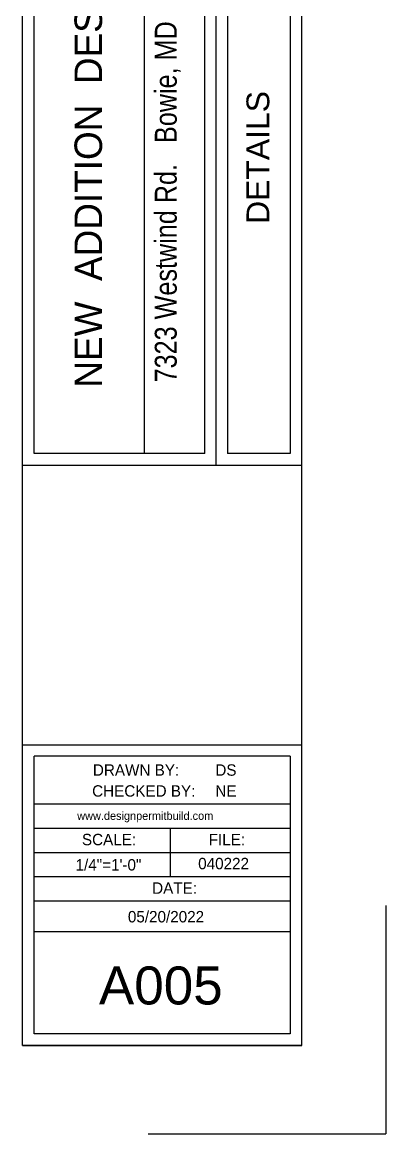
# Model space of a CAD drawing. Header units: inches. Extents: x -1842 to 12195, y -2228 to 2193.
# Drawn here: x 10912 to 11113, y 320 to 931 of the extents above; entities that cross this region are included whole.
import ezdxf

# ---------------------------------------------------------------- set-up
doc = ezdxf.new("R2010")
doc.units = ezdxf.units.IN
doc.header["$LTSCALE"] = 6
doc.header["$MEASUREMENT"] = 0
doc.layers.add('Title Block', color=7, linetype='Continuous')
doc.styles.add('HS-DESIGN-TTLB', font='GOTHIC.TTF')

msp = doc.modelspace()

# ---------------------------------------------------------------- linework, layer by layer
at = {"layer": 'Title Block'}
for p, q in [((10912.6015344, 368.173124), (10912.6015344, 1494.6223455)), ((11066.2165344, 368.173124), (11066.2165344, 1494.6223455)), ((11019.1915344, 687.1946165), (11019.1915344, 1024.2568462)), ((10918.8715344, 693.4646165), (10918.8715344, 1017.9868462)), ((10979.6923826, 693.4646165), (10979.6923826, 1017.9868462)), ((11012.9215344, 693.4646165), (11012.9215344, 1017.9868462)), ((11025.4615344, 1017.9868462), (11025.4615344, 693.4646165)), ((11059.9465344, 1017.9868462), (11059.9465344, 693.4646165)), ((11012.9215344, 693.4646165), (10918.8715344, 693.4646165)), ((11059.9465344, 693.4646165), (11025.4615344, 693.4646165)), ((10912.6015344, 687.1946165), (11066.2165344, 687.1946165)), ((10912.6015344, 687.1946165), (11066.2165344, 687.1946165)), ((10912.6015344, 533.3333665), (11066.2165344, 533.3333665)), ((10918.8715344, 500.7392969), (10918.8715344, 527.0633665)), ((11059.9465344, 527.0633665), (10918.8715344, 527.0633665)), ((11059.9465344, 527.0633665), (11059.9465344, 500.7392969)), ((10918.8715344, 374.443124), (10918.8715344, 500.7392969)), ((11059.9465344, 500.7392969), (10918.8715344, 500.7392969)), ((11059.9465344, 500.7392969), (11059.9465344, 374.443124)), ((11059.9465344, 487.4155469), (10918.8715344, 487.4155469)), ((10993.9215344, 460.7680469), (10993.9215344, 487.4155469)), ((11059.9465344, 474.0917969), (10918.8715344, 474.0917969)), ((11059.9465344, 460.7680469), (10918.8715344, 460.7680469)), ((11059.9465344, 447.4442969), (10918.8715344, 447.4442969)), ((11112.5361526, 445.086654), (11112.5361526, 319.596174)), ((11112.5361526, 445.086654), (11112.5361526, 319.596174)), ((11112.5361526, 445.086654), (11112.5361526, 319.596174)), ((11112.5361526, 445.086654), (11112.5361526, 319.596174)), ((11112.5361526, 445.086654), (11112.5361526, 319.596174)), ((11112.5361526, 445.086654), (11112.5361526, 319.596174)), ((11112.5361526, 445.086654), (11112.5361526, 319.596174)), ((11112.5361526, 445.086654), (11112.5361526, 319.596174)), ((11112.5361526, 445.086654), (11112.5361526, 319.596174)), ((11112.5361526, 445.086654), (11112.5361526, 319.596174)), ((11112.5361526, 445.086654), (11112.5361526, 319.596174)), ((11112.5361526, 445.086654), (11112.5361526, 319.596174)), ((11112.5361526, 445.086654), (11112.5361526, 319.596174)), ((11112.5361526, 445.086654), (11112.5361526, 319.596174)), ((11112.5361526, 445.086654), (11112.5361526, 319.596174)), ((11112.5361526, 445.086654), (11112.5361526, 319.596174)), ((11112.5361526, 445.086654), (11112.5361526, 319.596174)), ((11112.5361526, 445.086654), (11112.5361526, 319.596174)), ((11112.5361526, 445.086654), (11112.5361526, 319.596174)), ((11112.5361526, 445.086654), (11112.5361526, 319.596174)), ((11112.5361526, 445.086654), (11112.5361526, 319.596174)), ((11112.5361526, 445.086654), (11112.5361526, 319.596174)), ((11112.5361526, 445.086654), (11112.5361526, 319.596174)), ((11112.5361526, 445.086654), (11112.5361526, 319.596174)), ((11112.5361526, 445.086654), (11112.5361526, 319.596174)), ((11112.5361526, 445.086654), (11112.5361526, 319.596174)), ((11112.5361526, 445.086654), (11112.5361526, 319.596174)), ((11112.5361526, 445.086654), (11112.5361526, 319.596174)), ((11112.5361526, 445.086654), (11112.5361526, 319.596174)), ((11112.5361526, 445.086654), (11112.5361526, 319.596174)), ((11059.9465344, 430.6435995), (10918.8715344, 430.6435995)), ((11059.9465344, 374.443124), (10918.9266594, 374.443124)), ((10912.6015344, 368.173124), (11066.2165344, 368.173124)), ((10912.6015344, 368.173124), (11066.2165344, 368.173124)), ((10912.6015344, 368.173124), (11066.2165344, 368.173124)), ((10912.6015344, 368.173124), (11066.2165344, 368.173124)), ((11066.2165344, 368.173124), (10912.6015344, 368.173124)), ((10981.7325676, 319.596174), (11112.5361526, 319.596174)), ((10981.7325676, 319.596174), (11112.5361526, 319.596174)), ((10981.7325676, 319.596174), (11112.5361526, 319.596174)), ((10981.7325676, 319.596174), (11112.5361526, 319.596174)), ((10981.7325676, 319.596174), (11112.5361526, 319.596174)), ((10981.7325676, 319.596174), (11112.5361526, 319.596174)), ((10981.7325676, 319.596174), (11112.5361526, 319.596174)), ((10981.7325676, 319.596174), (11112.5361526, 319.596174)), ((10981.7325676, 319.596174), (11112.5361526, 319.596174)), ((10981.7325676, 319.596174), (11112.5361526, 319.596174)), ((10981.7325676, 319.596174), (11112.5361526, 319.596174))]:
    msp.add_line(p, q, dxfattribs=at)
at = {"layer": 'Title Block', "const_width": 0.5}
for points in [[(10912.6015344, 368.173124), (10912.6015344, 1494.6223455)], [(11066.2165344, 368.173124), (11066.2165344, 1494.6223455)], [(11019.1915344, 687.1946165), (11019.1915344, 1024.2568462)], [(10912.6015344, 687.1946165), (11066.2165344, 687.1946165)], [(10912.6015344, 533.3333665), (11066.2165344, 533.3333665)], [(10912.6015344, 368.173124), (11066.2165344, 368.173124)], [(10912.6015344, 368.173124), (11066.2165344, 368.173124)], [(10912.6015344, 368.173124), (11066.2165344, 368.173124)]]:
    msp.add_lwpolyline(points, dxfattribs=at)

# ---------------------------------------------------------------- texts
at = {"layer": 'Title Block', "rotation": 90, "style": 'HS-DESIGN-TTLB'}
for s, insert, char_height, width, attachment_point in [('{\\H1.14632x;    NEW  ADDITION  DESIGN}', (10941.1487887, 707.1667828), 13.237439489, 488.490459411, 1), ('\\pxb0.41667,a0.41667,t20;{\\fArial Narrow|b0|i0|c0|p34;7323 Westwind Rd.   Bowie, MD 20772}', (10985.3505414, 732.5981129), 12.085821891, 788.928518224, 1), ('{\\fSwis721 BdOul BT|b0|i0|c0|p82;DETAILS}', (11042.1905468, 856.2479665), 12.54047025, 315.279058952, 5)]:
    msp.add_mtext(s, dxfattribs=dict(at, insert=insert, char_height=char_height, width=width, attachment_point=attachment_point))
at = {"layer": 'Title Block', "style": 'HS-DESIGN-TTLB'}
for s, insert, char_height, width, attachment_point in [('DRAWN BY:', (10951.2739952, 522.6706384), 6.27, 50.128184718, 1), ('DS', (11018.6947254, 522.6706384), 6.27, 50.128184718, 1), ('CHECKED BY:', (10950.8670919, 511.163953), 6.27, 62.9454832, 1), ('NE', (11018.6947254, 511.163953), 6.27, 119.339266761, 1), ('www.designpermitbuild.com', (10942.6354496, 496.6317747), 4.5, 50.128184718, 1), ('SCALE:', (10945.2446849, 484.4526467), 6.27, 50.128184718, 1), ('FILE:', (11015.0330216, 484.4526467), 6.27, 50.128184718, 1), ('1/4"=1\'-0"', (10941.7395163, 470.558138), 6.27, 50.128184718, 1), ('040222', (11009.2418575, 471.2604377), 6.27, 50.128184718, 1), ('DATE:', (10983.905435, 457.7685073), 6.27, 50.128184718, 1), ('05/20/2022', (10970.5344709, 442.051215), 6.27, 50.128184718, 1), ('{\\fSwis721 BlkOul BT|b0|i0|c0|p82;A005}', (10988.6621914, 400.9562972), 20.9, 201.832735712, 5)]:
    msp.add_mtext(s, dxfattribs=dict(at, insert=insert, char_height=char_height, width=width, attachment_point=attachment_point))

doc.saveas('drawing.dxf')
